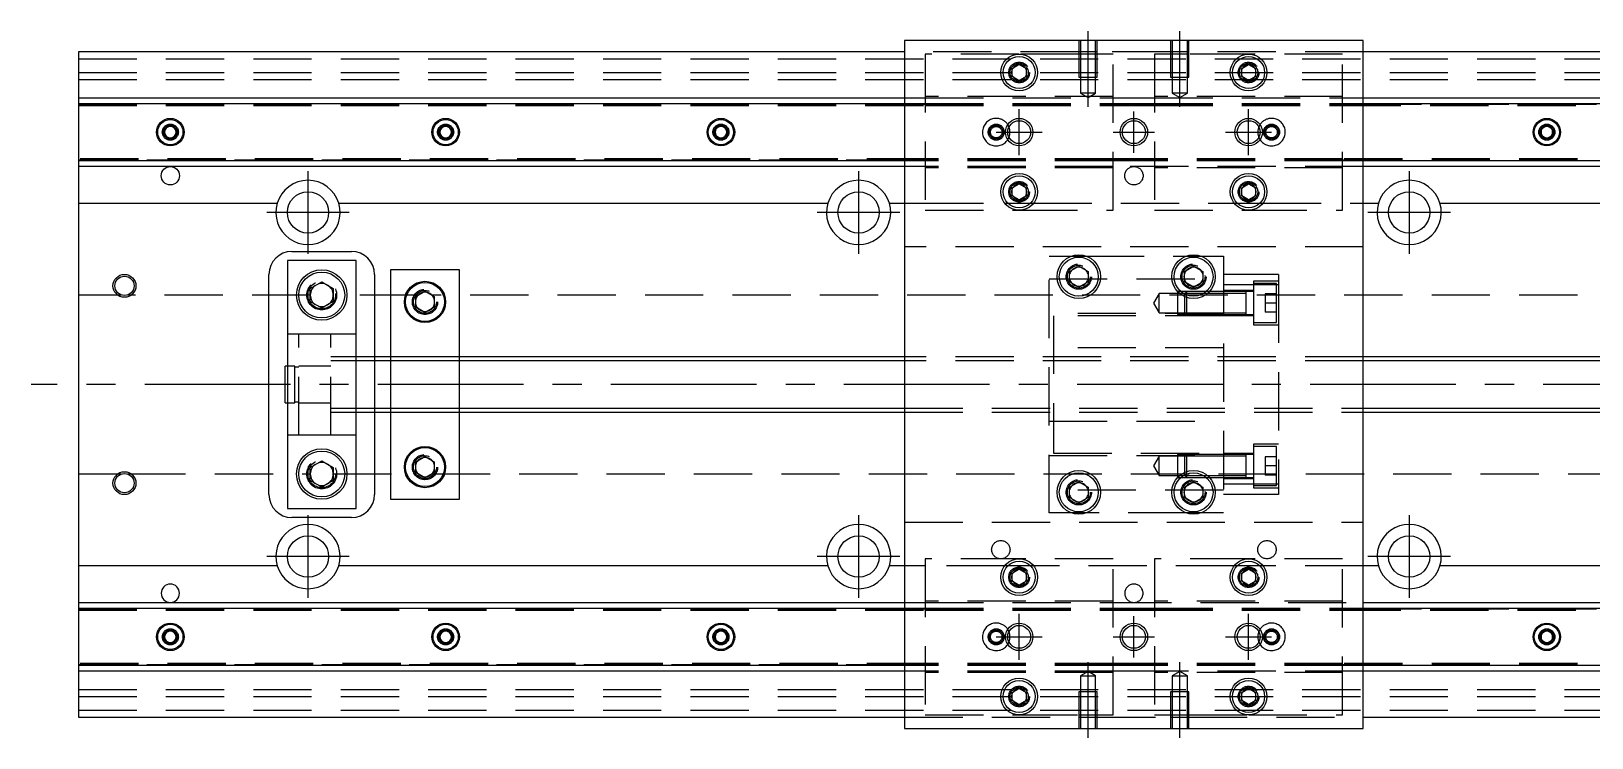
# Model space of a CAD drawing. Extents: x -10 to 669, y -284 to 77.
# Drawn here: x -10.3 to 329.8, y -77 to 77 of the extents above; entities that cross this region are included whole.
import ezdxf

# ---------------------------------------------------------------- set-up
doc = ezdxf.new("R2010")
doc.units = 0
doc.linetypes.add('CENTER', pattern=[50.8, 31.75, -6.35, 6.35, -6.35])
doc.linetypes.add('DASHED', pattern=[19.05, 12.7, -6.35])
doc.layers.get('0').update_dxf_attribs({"linetype": 'CONTINUOUS'})
doc.layers.add('CENTER', color=1, linetype='CENTER')

msp = doc.modelspace()

# ---------------------------------------------------------------- linework, layer by layer
at = {"color": 7, "linetype": 'CONTINUOUS'}
for p, q in [((280, 75), (180, 75)), ((180, 75), (180, -75)), ((280, -75), (280, 75)), ((180, 72.5), (0, 72.5)), ((0, 72.5), (0, 62.5)), ((460, 72.5), (280, 72.5)), ((203.5, 68.866026), (205, 69.73205)), ((203.5, 67.133974), (203.5, 68.866026)), ((205, 69.73205), (206.5, 68.866026)), ((206.5, 68.866026), (206.5, 67.133974)), ((253.5, 68.866026), (255, 69.73205)), ((253.5, 67.133974), (253.5, 68.866026)), ((255, 69.73205), (256.5, 68.866026)), ((256.5, 68.866026), (256.5, 67.133974)), ((205, 66.26795), (203.5, 67.133974)), ((206.5, 67.133974), (205, 66.26795)), ((255, 66.26795), (253.5, 67.133974)), ((256.5, 67.133974), (255, 66.26795)), ((0, 62.5), (180, 62.5)), ((0, 62.5), (0, 61.247728)), ((0, 61.247728), (180, 61.247728)), ((0, 61.247728), (0, 48.752272)), ((280, 62.5), (460, 62.5)), ((280, 61.247728), (460, 61.247728)), ((18.75, 55.721688), (20, 56.443376)), ((18.75, 54.278312), (18.75, 55.721688)), ((20, 56.443376), (21.25, 55.721688)), ((21.25, 55.721688), (21.25, 54.278312)), ((78.75, 55.721688), (80, 56.443376)), ((78.75, 54.278312), (78.75, 55.721688)), ((80, 56.443376), (81.25, 55.721688)), ((81.25, 55.721688), (81.25, 54.278312)), ((138.75, 55.721688), (140, 56.443376)), ((138.75, 54.278312), (138.75, 55.721688)), ((140, 56.443376), (141.25, 55.721688)), ((141.25, 55.721688), (141.25, 54.278312)), ((318.75, 55.721688), (320, 56.443376)), ((318.75, 54.278312), (318.75, 55.721688)), ((320, 56.443376), (321.25, 55.721688)), ((321.25, 55.721688), (321.25, 54.278312)), ((20, 53.556624), (18.75, 54.278312)), ((21.25, 54.278312), (20, 53.556624)), ((80, 53.556624), (78.75, 54.278312)), ((81.25, 54.278312), (80, 53.556624)), ((140, 53.556624), (138.75, 54.278312)), ((141.25, 54.278312), (140, 53.556624)), ((320, 53.556624), (318.75, 54.278312)), ((321.25, 54.278312), (320, 53.556624)), ((180, 48.752272), (0, 48.752272)), ((0, 48.752272), (0, 47.5)), ((460, 48.752272), (280, 48.752272)), ((180, 47.5), (0, 47.5)), ((0, 47.5), (0, 39.5)), ((460, 47.5), (280, 47.5)), ((203.5, 42.866026), (205, 43.73205)), ((203.5, 41.133974), (203.5, 42.866026)), ((205, 40.26795), (203.5, 41.133974)), ((205, 43.73205), (206.5, 42.866026)), ((206.5, 41.133974), (205, 40.26795)), ((206.5, 42.866026), (206.5, 41.133974)), ((253.5, 42.866026), (255, 43.73205)), ((253.5, 41.133974), (253.5, 42.866026)), ((255, 40.26795), (253.5, 41.133974)), ((255, 43.73205), (256.5, 42.866026)), ((256.5, 41.133974), (255, 40.26795)), ((256.5, 42.866026), (256.5, 41.133974)), ((0, 39.5), (43.291796, 39.5)), ((0, 39.5), (0, -39.5)), ((56.708204, 39.5), (163.291796, 39.5)), ((176.708204, 39.5), (180, 39.5)), ((280, 39.5), (283.291796, 39.5)), ((296.708204, 39.5), (403.291796, 39.5)), ((46.5, 29), (59.5, 29)), ((41.5, -24), (41.5, 24)), ((45.5, 27), (45.5, -27)), ((60.5, 27), (45.5, 27)), ((60.5, -27), (60.5, 27)), ((64.5, 24), (64.5, 6)), ((68, 25), (68, 6)), ((83, 25), (68, 25)), ((83, 6), (83, 25)), ((216, 24.6547), (218, 25.809402)), ((216, 22.3453), (216, 24.6547)), ((218, 25.809402), (220, 24.6547)), ((220, 24.6547), (220, 22.3453)), ((241, 24.6547), (243, 25.809402)), ((241, 22.3453), (241, 24.6547)), ((243, 25.809402), (245, 24.6547)), ((245, 24.6547), (245, 22.3453)), ((50.5, 20.943376), (53, 22.386752)), ((50.5, 18.056624), (50.5, 20.943376)), ((53, 22.386752), (55.5, 20.943376)), ((55.5, 20.943376), (55.5, 18.056624)), ((218, 21.190598), (216, 22.3453)), ((220, 22.3453), (218, 21.190598)), ((243, 21.190598), (241, 22.3453)), ((245, 22.3453), (243, 21.190598)), ((53, 16.613248), (50.5, 18.056624)), ((55.5, 18.056624), (53, 16.613248)), ((73.5, 19.1547), (75.5, 20.309402)), ((73.5, 16.8453), (73.5, 19.1547)), ((75.5, 20.309402), (77.5, 19.1547)), ((77.5, 19.1547), (77.5, 16.8453)), ((75.5, 15.690598), (73.5, 16.8453)), ((77.5, 16.8453), (75.5, 15.690598)), ((45, 0), (45, 4)), ((45.5, 4), (45, 4)), ((180, 6), (60.5, 6)), ((410, 6), (280, 6)), ((45, -4), (45, 0)), ((45, -4), (45.5, -4)), ((60.5, -6), (180, -6)), ((64.5, -6), (64.5, -24)), ((68, -6), (68, -25)), ((83, -25), (83, -6)), ((280, -6), (410, -6)), ((50.5, -18.056624), (53, -16.613248)), ((53, -16.613248), (55.5, -18.056624)), ((73.5, -16.8453), (75.5, -15.690598)), ((73.5, -19.1547), (73.5, -16.8453)), ((75.5, -15.690598), (77.5, -16.8453)), ((77.5, -16.8453), (77.5, -19.1547)), ((50.5, -20.943376), (50.5, -18.056624)), ((55.5, -18.056624), (55.5, -20.943376)), ((75.5, -20.309402), (73.5, -19.1547)), ((77.5, -19.1547), (75.5, -20.309402)), ((53, -22.386752), (50.5, -20.943376)), ((55.5, -20.943376), (53, -22.386752)), ((216, -22.3453), (218, -21.190598)), ((216, -24.6547), (216, -22.3453)), ((218, -21.190598), (220, -22.3453)), ((220, -22.3453), (220, -24.6547)), ((241, -22.3453), (243, -21.190598)), ((241, -24.6547), (241, -22.3453)), ((243, -21.190598), (245, -22.3453)), ((245, -22.3453), (245, -24.6547)), ((45.5, -27), (60.5, -27)), ((68, -25), (83, -25)), ((218, -25.809402), (216, -24.6547)), ((220, -24.6547), (218, -25.809402)), ((243, -25.809402), (241, -24.6547)), ((245, -24.6547), (243, -25.809402)), ((59.5, -29), (46.5, -29)), ((43.291796, -39.5), (0, -39.5)), ((0, -39.5), (0, -47.5)), ((163.291796, -39.5), (56.708204, -39.5)), ((180, -39.5), (176.708204, -39.5)), ((203.5, -41.133974), (205, -40.26795)), ((205, -40.26795), (206.5, -41.133974)), ((253.5, -41.133974), (255, -40.26795)), ((255, -40.26795), (256.5, -41.133974)), ((283.291796, -39.5), (280, -39.5)), ((403.291796, -39.5), (296.708204, -39.5)), ((203.5, -42.866026), (203.5, -41.133974)), ((205, -43.73205), (203.5, -42.866026)), ((206.5, -42.866026), (205, -43.73205)), ((206.5, -41.133974), (206.5, -42.866026)), ((253.5, -42.866026), (253.5, -41.133974)), ((255, -43.73205), (253.5, -42.866026)), ((256.5, -42.866026), (255, -43.73205)), ((256.5, -41.133974), (256.5, -42.866026)), ((0, -47.5), (180, -47.5)), ((0, -47.5), (0, -48.752272)), ((280, -47.5), (460, -47.5)), ((0, -48.752272), (180, -48.752272)), ((0, -48.752272), (0, -61.247728)), ((280, -48.752272), (460, -48.752272)), ((18.75, -54.278312), (20, -53.556624)), ((18.75, -55.721688), (18.75, -54.278312)), ((20, -53.556624), (21.25, -54.278312)), ((21.25, -54.278312), (21.25, -55.721688)), ((78.75, -54.278312), (80, -53.556624)), ((78.75, -55.721688), (78.75, -54.278312)), ((80, -53.556624), (81.25, -54.278312)), ((81.25, -54.278312), (81.25, -55.721688)), ((138.75, -54.278312), (140, -53.556624)), ((138.75, -55.721688), (138.75, -54.278312)), ((140, -53.556624), (141.25, -54.278312)), ((141.25, -54.278312), (141.25, -55.721688)), ((318.75, -54.278312), (320, -53.556624)), ((318.75, -55.721688), (318.75, -54.278312)), ((320, -53.556624), (321.25, -54.278312)), ((321.25, -54.278312), (321.25, -55.721688)), ((20, -56.443376), (18.75, -55.721688)), ((21.25, -55.721688), (20, -56.443376)), ((80, -56.443376), (78.75, -55.721688)), ((81.25, -55.721688), (80, -56.443376)), ((140, -56.443376), (138.75, -55.721688)), ((141.25, -55.721688), (140, -56.443376)), ((320, -56.443376), (318.75, -55.721688)), ((321.25, -55.721688), (320, -56.443376)), ((180, -61.247728), (0, -61.247728)), ((0, -61.247728), (0, -62.5)), ((180, -62.5), (0, -62.5)), ((0, -62.5), (0, -72.5)), ((460, -61.247728), (280, -61.247728)), ((460, -62.5), (280, -62.5)), ((203.5, -67.133974), (205, -66.26795)), ((203.5, -68.866026), (203.5, -67.133974)), ((205, -66.26795), (206.5, -67.133974)), ((206.5, -67.133974), (206.5, -68.866026)), ((253.5, -67.133974), (255, -66.26795)), ((253.5, -68.866026), (253.5, -67.133974)), ((255, -66.26795), (256.5, -67.133974)), ((256.5, -67.133974), (256.5, -68.866026)), ((205, -69.73205), (203.5, -68.866026)), ((206.5, -68.866026), (205, -69.73205)), ((255, -69.73205), (253.5, -68.866026)), ((256.5, -68.866026), (255, -69.73205)), ((0, -72.5), (180, -72.5)), ((280, -72.5), (460, -72.5)), ((180, -75), (280, -75))]:
    msp.add_line(p, q, dxfattribs=at)
at = {"color": 3, "linetype": 'DASHED'}
for p, q in [((218.000006, 75), (218.000006, 67)), ((218.35, 75), (218.35, 67)), ((221.65, 67), (221.65, 75)), ((221.999994, 67), (221.999994, 75)), ((238.000006, 75), (238.000006, 67)), ((238.35, 75), (238.35, 67)), ((241.65, 67), (241.65, 75)), ((241.999994, 67), (241.999994, 75)), ((218.000006, 72.5), (180, 72.5)), ((184.5, 72), (184.5, 38)), ((205, 72), (184.5, 72)), ((218.000006, 72), (205, 72)), ((221.999994, 72.5), (218.000006, 72.5)), ((221.999994, 72), (218.000006, 72)), ((238.000006, 72.5), (221.999994, 72.5)), ((225.5, 72), (221.999994, 72)), ((225.5, 38), (225.5, 72)), ((234.5, 72), (234.5, 38)), ((238.000006, 72), (234.5, 72)), ((241.999994, 72.5), (238.000006, 72.5)), ((241.999994, 72), (238.000006, 72)), ((280, 72.5), (241.999994, 72.5)), ((255, 72), (241.999994, 72)), ((275.5, 72), (255, 72)), ((275.5, 38), (275.5, 72)), ((0, 71), (460, 71)), ((206.973226, 68.326156), (207, 68)), ((256.973226, 68.326156), (257, 68)), ((0, 68), (460, 68)), ((0, 66.5), (460, 66.5)), ((218.000006, 67), (221.999994, 67)), ((218.35, 67), (218.35, 63.5)), ((221.65, 63.5), (221.65, 67)), ((238.000006, 67), (241.999994, 67)), ((238.35, 67), (238.35, 63.5)), ((241.65, 63.5), (241.65, 67)), ((180, 62.5), (184.5, 62.5)), ((180, 61.247728), (184.5, 61.247728)), ((225.5, 62.8), (184.5, 62.8)), ((184.5, 62.5), (225.5, 62.5)), ((184.5, 61.247728), (225.5, 61.247728)), ((221.65, 63.5), (218.35, 63.5)), ((218.35, 63.5), (220, 62.547372)), ((220, 62.547372), (221.65, 63.5)), ((225.5, 62.5), (234.5, 62.5)), ((225.5, 61.247728), (234.5, 61.247728)), ((275.5, 62.8), (234.5, 62.8)), ((234.5, 62.5), (280, 62.5)), ((234.5, 61.247728), (275.5, 61.247728)), ((241.65, 63.5), (238.35, 63.5)), ((238.35, 63.5), (240, 62.547372)), ((240, 62.547372), (241.65, 63.5)), ((275.5, 61.247728), (280, 61.247728)), ((0, 61.1147), (180, 61.1147)), ((0, 61.1), (184.5, 61.1)), ((0, 60.8), (184.5, 60.8)), ((180, 61.1147), (184.5, 61.1147)), ((184.5, 61.1147), (225.5, 61.1147)), ((184.5, 61.1), (225.5, 61.1)), ((184.5, 60.8), (225.5, 60.8)), ((225.5, 61.1147), (234.5, 61.1147)), ((225.5, 61.1), (234.5, 61.1)), ((225.5, 60.8), (234.5, 60.8)), ((234.5, 61.1147), (275.5, 61.1147)), ((234.5, 61.1), (275.5, 61.1)), ((234.5, 60.8), (275.5, 60.8)), ((275.5, 61.1147), (280, 61.1147)), ((275.5, 61.1), (460, 61.1)), ((275.5, 60.8), (460, 60.8)), ((280, 61.1147), (460, 61.1147)), ((21.477374, 55.25955), (21.5, 55)), ((81.477374, 55.25955), (81.5, 55)), ((141.477374, 55.25955), (141.5, 55)), ((318.5, 55), (318.52041, 55.24661)), ((184.5, 49.2), (0, 49.2)), ((184.5, 48.9), (0, 48.9)), ((180, 48.8853), (0, 48.8853)), ((184.5, 48.8853), (180, 48.8853)), ((184.5, 48.752272), (180, 48.752272)), ((225.5, 49.2), (184.5, 49.2)), ((225.5, 48.9), (184.5, 48.9)), ((225.5, 48.8853), (184.5, 48.8853)), ((225.5, 48.752272), (184.5, 48.752272)), ((234.5, 49.2), (225.5, 49.2)), ((234.5, 48.9), (225.5, 48.9)), ((234.5, 48.8853), (225.5, 48.8853)), ((234.5, 48.752272), (225.5, 48.752272)), ((275.5, 49.2), (234.5, 49.2)), ((275.5, 48.9), (234.5, 48.9)), ((275.5, 48.8853), (234.5, 48.8853)), ((275.5, 48.752272), (234.5, 48.752272)), ((460, 49.2), (275.5, 49.2)), ((460, 48.9), (275.5, 48.9)), ((280, 48.8853), (275.5, 48.8853)), ((280, 48.752272), (275.5, 48.752272)), ((460, 48.8853), (280, 48.8853)), ((184.5, 47.5), (180, 47.5)), ((225.5, 47.5), (184.5, 47.5)), ((225.5, 47.2), (184.5, 47.2)), ((280, 47.5), (225.5, 47.5)), ((275.5, 47.2), (234.5, 47.2)), ((206.973226, 42.326156), (207, 42)), ((256.973226, 42.326156), (257, 42)), ((180, 39.5), (184.5, 39.5)), ((184.5, 39.5), (201.877502, 39.5)), ((184.5, 38), (205, 38)), ((201.877502, 39.5), (202.55051, 39.5)), ((202.55051, 39.5), (207.44949, 39.5)), ((205, 38), (225.5, 38)), ((207.44949, 39.5), (208.122498, 39.5)), ((208.122498, 39.5), (251.877502, 39.5)), ((234.5, 38), (255, 38)), ((251.877502, 39.5), (252.55051, 39.5)), ((252.55051, 39.5), (257.44949, 39.5)), ((255, 38), (275.5, 38)), ((257.44949, 39.5), (258.122498, 39.5)), ((258.122498, 39.5), (280, 39.5)), ((280, 30), (180, 30)), ((211.5, 28), (216.47931, 28)), ((211.5, -28), (211.5, 28)), ((216.47931, 28), (219.52069, 28)), ((219.52069, 28), (241.47931, 28)), ((241.47931, 28), (244.52069, 28)), ((244.52069, 28), (249.5, 28)), ((249.5, 28), (249.5, -28)), ((261.5, 24), (249.5, 24)), ((261.5, 24), (261.5, 21.748564)), ((211.5, 23), (249.5, 23)), ((215.5, 23.5), (215.518502, 23.803588)), ((245.483582, 23.786038), (245.5, 23.5)), ((261.5, 21.748564), (249.5, 21.748564)), ((256.1, 20.50352), (249.5, 20.50352)), ((256.1, 22.50352), (256.1, 13.00352)), ((261.5, 22.50352), (256.1, 22.50352)), ((261.1, 22.00352), (256.1, 22.00352)), ((261.1, 13.50352), (261.1, 22.00352)), ((261.5, 21.748564), (261.5, -21.748564)), ((9.359688, 19.5), (0, 19.5)), ((50.5, 19.5), (10.640312, 19.5)), ((74.030306, 19.5), (55.5, 19.5)), ((55.977798, 19.864306), (56, 19.5)), ((73, 18), (73.012884, 18.253488)), ((460, 19.5), (76.969694, 19.5)), ((235.5, 19.85352), (234.287564, 17.75352)), ((234.287564, 17.75352), (235.5, 15.65352)), ((235.5, 15.65352), (235.5, 19.85352)), ((239.5, 19.85352), (235.5, 19.85352)), ((239.5, 20.253516), (239.5, 15.253526)), ((239.532604, 20.253516), (239.5, 20.253516)), ((241.1, 19.85352), (239.5, 19.85352)), ((240.25722, 20.253516), (239.532604, 20.253516)), ((241.499994, 20.253516), (240.25722, 20.253516)), ((241.5, 20.25352), (241.1, 19.85352)), ((241.1, 19.698356), (241.1, 19.85352)), ((245.183046, 19.85352), (241.1, 19.85352)), ((241.1, 19.146554), (241.1, 19.698356)), ((241.1, 15.65352), (241.1, 19.146554)), ((245.74278, 20.253516), (241.499994, 20.253516)), ((241.5, 20.25352), (241.5, 19.523506)), ((245.742786, 20.25352), (241.5, 20.25352)), ((241.5, 19.523506), (241.5, 18.99306)), ((241.5, 18.99306), (241.5, 15.25352)), ((246.04396, 19.85352), (245.183046, 19.85352)), ((246.467396, 20.253516), (245.74278, 20.253516)), ((246.467402, 20.25352), (245.742786, 20.25352)), ((249.5, 19.85352), (246.04396, 19.85352)), ((249.5, 20.253516), (246.467396, 20.253516)), ((249.5, 20.25352), (246.467402, 20.25352)), ((254.5, 20.25352), (249.5, 20.25352)), ((254.5, 19.85352), (249.5, 19.85352)), ((254.5, 20.25352), (254.495, 20.25352)), ((254.5, 15.253516), (254.5, 20.253526)), ((254.5, 15.253516), (254.5, 20.253526)), ((254.5, 19.85352), (254.5, 20.253526)), ((254.5, 19.996122), (254.5, 20.25352)), ((256.1, 20.25352), (254.5, 20.25352)), ((254.505, 20.25352), (254.5, 20.25352)), ((254.5, 15.51097), (254.5, 19.996122)), ((254.5, 15.65352), (254.5, 19.85352)), ((258.6, 19.75352), (258.6, 17.75352)), ((261.1, 19.75352), (258.6, 19.75352)), ((258.6, 17.75352), (258.6, 15.75352)), ((261.1, 17.75352), (258.6, 17.75352)), ((249.5, 15.5), (211.5, 15.5)), ((212.5, 15), (212.5, -15)), ((249.5, 15), (212.5, 15)), ((235.5, 15.65352), (239.5, 15.65352)), ((239.5, 15.65352), (241.1, 15.65352)), ((239.5, 15.253526), (241.499994, 15.253526)), ((241.1, 15.65352), (249.5, 15.65352)), ((241.1, 15.65352), (241.5, 15.25352)), ((241.499994, 15.253526), (249.5, 15.253526)), ((241.5, 15.25352), (249.5, 15.25352)), ((249.5, 15.65352), (254.5, 15.65352)), ((249.5, 15.25352), (254.5, 15.25352)), ((249.5, 15.00352), (256.1, 15.00352)), ((254.495, 15.25352), (254.5, 15.25352)), ((254.5, 15.253516), (254.5, 15.65352)), ((254.5, 15.25352), (254.5, 15.51097)), ((254.5, 15.25352), (256.1, 15.25352)), ((254.5, 15.25352), (254.505, 15.25352)), ((261.1, 15.75352), (258.6, 15.75352)), ((48, 11), (45.5, 11)), ((48, -11), (48, 11)), ((55, 11), (48, 11)), ((55, -11), (55, 11)), ((60.5, 11), (55, 11)), ((256.1, 13.50352), (261.1, 13.50352)), ((256.1, 13.00352), (261.5, 13.00352)), ((249.5, 8), (211.5, 8)), ((47.1, 4), (45.5, 4)), ((47.1, 0), (47.1, 4)), ((48, 3.8), (47.1, 3.8)), ((55, 4), (48, 4)), ((60.5, 6), (55, 6)), ((60.5, 5.125), (55, 5.125)), ((64.5, 6), (64.5, 5.125)), ((64.5, 5.125), (64.5, -5.125)), ((68, 6), (68, 5.125)), ((68, 5.125), (68, -5.125)), ((83, 5.125), (83, 6)), ((83, -5.125), (83, 5.125)), ((280, 6), (180, 6)), ((280, 5.125), (180, 5.125)), ((47.1, -4), (47.1, 0)), ((45.5, -4), (47.1, -4)), ((47.1, -3.8), (48, -3.8)), ((48, -4), (55, -4)), ((55, -5.125), (60.5, -5.125)), ((55, -6), (60.5, -6)), ((64.5, -5.125), (64.5, -6)), ((68, -5.125), (68, -6)), ((83, -6), (83, -5.125)), ((180, -5.125), (280, -5.125)), ((180, -6), (280, -6)), ((211.5, -8), (249.5, -8)), ((45.5, -11), (48, -11)), ((48, -11), (55, -11)), ((55, -11), (60.5, -11)), ((256.1, -13.00352), (256.1, -22.50352)), ((261.5, -13.00352), (256.1, -13.00352)), ((261.1, -13.50352), (256.1, -13.50352)), ((261.1, -22.00352), (261.1, -13.50352)), ((211.5, -15.5), (249.5, -15.5)), ((212.5, -15), (249.5, -15)), ((235.5, -15.65352), (234.287564, -17.75352)), ((235.5, -19.85352), (235.5, -15.65352)), ((239.5, -15.65352), (235.5, -15.65352)), ((241.5, -15.253524), (239.5, -15.253526)), ((239.5, -15.253526), (239.5, -20.253516)), ((241.1, -15.65352), (239.5, -15.65352)), ((241.5, -15.25352), (241.1, -15.65352)), ((241.1, -19.146554), (241.1, -15.65352)), ((249.5, -15.65352), (241.1, -15.65352)), ((241.5, -15.25352), (241.5, -18.99306)), ((249.5, -15.25352), (241.5, -15.25352)), ((249.5, -15.253526), (241.5, -15.253524)), ((256.1, -15.00352), (249.5, -15.00352)), ((254.5, -15.25352), (249.5, -15.25352)), ((254.5, -15.65352), (249.5, -15.65352)), ((254.5, -15.25352), (254.495, -15.25352)), ((254.5, -20.253526), (254.5, -15.253516)), ((254.5, -15.51092), (254.5, -15.25352)), ((254.505, -15.25352), (254.5, -15.25352)), ((256.1, -15.25352), (254.5, -15.25352)), ((254.5, -19.996072), (254.5, -15.51092)), ((258.6, -15.75352), (258.6, -17.75352)), ((261.1, -15.75352), (258.6, -15.75352)), ((0, -19.5), (9.359688, -19.5)), ((10.640312, -19.5), (50.5, -19.5)), ((50, -19.5), (50.020026, -19.153944)), ((55.5, -19.5), (74.030306, -19.5)), ((73, -18), (73.012884, -17.746512)), ((76.969694, -19.5), (460, -19.5)), ((234.287564, -17.75352), (235.5, -19.85352)), ((235.5, -19.85352), (239.5, -19.85352)), ((239.5, -19.85352), (241.1, -19.85352)), ((239.5, -20.253516), (239.532604, -20.253516)), ((239.532604, -20.253516), (240.25722, -20.253516)), ((240.25722, -20.253516), (241.5, -20.253518)), ((241.1, -19.698356), (241.1, -19.146554)), ((241.1, -19.85352), (241.1, -19.698356)), ((241.1, -19.85352), (245.183046, -19.85352)), ((241.1, -19.85352), (241.5, -20.25352)), ((241.5, -18.99306), (241.5, -19.523506)), ((241.5, -19.523506), (241.5, -20.25352)), ((241.5, -20.253518), (245.74278, -20.253516)), ((241.5, -20.25352), (245.742786, -20.25352)), ((245.183046, -19.85352), (246.04396, -19.85352)), ((245.74278, -20.253516), (246.467396, -20.253516)), ((245.742786, -20.25352), (246.467402, -20.25352)), ((246.04396, -19.85352), (249.5, -19.85352)), ((246.467396, -20.253516), (249.5, -20.253516)), ((246.467402, -20.25352), (249.5, -20.25352)), ((249.5, -19.85352), (254.5, -19.85352)), ((249.5, -20.25352), (254.5, -20.25352)), ((254.495, -20.25352), (254.5, -20.25352)), ((254.5, -20.25352), (254.5, -19.996072)), ((254.5, -20.25352), (254.505, -20.25352)), ((254.5, -20.25352), (256.1, -20.25352)), ((261.1, -17.75352), (258.6, -17.75352)), ((258.6, -17.75352), (258.6, -19.75352)), ((261.1, -19.75352), (258.6, -19.75352)), ((249.5, -23), (211.5, -23)), ((215.5, -23.5), (215.518502, -23.196412)), ((245.483582, -23.213962), (245.5, -23.5)), ((249.5, -20.50352), (256.1, -20.50352)), ((261.5, -21.748564), (249.5, -21.748564)), ((256.1, -22.00352), (261.1, -22.00352)), ((256.1, -22.50352), (261.5, -22.50352)), ((261.5, -21.748564), (261.5, -24)), ((261.5, -24), (249.5, -24)), ((180, -30), (280, -30)), ((216.47931, -28), (211.5, -28)), ((219.52069, -28), (216.47931, -28)), ((241.47931, -28), (219.52069, -28)), ((244.52069, -28), (241.47931, -28)), ((249.5, -28), (244.52069, -28)), ((184.5, -39.5), (180, -39.5)), ((205, -38), (184.5, -38)), ((184.5, -38), (184.5, -72)), ((201.877502, -39.5), (184.5, -39.5)), ((202.55051, -39.5), (201.877502, -39.5)), ((207.44949, -39.5), (202.55051, -39.5)), ((225.5, -38), (205, -38)), ((208.122498, -39.5), (207.44949, -39.5)), ((251.877502, -39.5), (208.122498, -39.5)), ((225.5, -72), (225.5, -38)), ((255, -38), (234.5, -38)), ((234.5, -38), (234.5, -72)), ((252.55051, -39.5), (251.877502, -39.5)), ((257.44949, -39.5), (252.55051, -39.5)), ((275.5, -38), (255, -38)), ((258.122498, -39.5), (257.44949, -39.5)), ((280, -39.5), (258.122498, -39.5)), ((275.5, -72), (275.5, -38)), ((206.973226, -41.673844), (207, -42)), ((253, -42), (253.030168, -41.653934)), ((180, -47.5), (184.5, -47.5)), ((225.5, -47.2), (184.5, -47.2)), ((184.5, -47.5), (225.5, -47.5)), ((225.5, -47.5), (280, -47.5)), ((275.5, -47.2), (234.5, -47.2)), ((0, -48.8853), (180, -48.8853)), ((0, -48.9), (184.5, -48.9)), ((0, -49.2), (184.5, -49.2)), ((180, -48.752272), (184.5, -48.752272)), ((180, -48.8853), (184.5, -48.8853)), ((184.5, -48.752272), (225.5, -48.752272)), ((184.5, -48.8853), (225.5, -48.8853)), ((184.5, -48.9), (225.5, -48.9)), ((184.5, -49.2), (225.5, -49.2)), ((225.5, -48.752272), (234.5, -48.752272)), ((225.5, -48.8853), (234.5, -48.8853)), ((225.5, -48.9), (234.5, -48.9)), ((225.5, -49.2), (234.5, -49.2)), ((234.5, -48.752272), (275.5, -48.752272)), ((234.5, -48.8853), (275.5, -48.8853)), ((234.5, -48.9), (275.5, -48.9)), ((234.5, -49.2), (275.5, -49.2)), ((275.5, -48.752272), (280, -48.752272)), ((275.5, -48.8853), (280, -48.8853)), ((275.5, -48.9), (460, -48.9)), ((275.5, -49.2), (460, -49.2)), ((280, -48.8853), (460, -48.8853)), ((18.5, -55), (18.52041, -54.75339)), ((81.477374, -54.74045), (81.5, -55)), ((138.5, -55), (138.52041, -54.75339)), ((321.477374, -54.74045), (321.5, -55)), ((184.5, -60.8), (0, -60.8)), ((184.5, -61.1), (0, -61.1)), ((180, -61.1147), (0, -61.1147)), ((184.5, -61.1147), (180, -61.1147)), ((225.5, -60.8), (184.5, -60.8)), ((225.5, -61.1), (184.5, -61.1)), ((225.5, -61.1147), (184.5, -61.1147)), ((234.5, -60.8), (225.5, -60.8)), ((234.5, -61.1), (225.5, -61.1)), ((234.5, -61.1147), (225.5, -61.1147)), ((275.5, -60.8), (234.5, -60.8)), ((275.5, -61.1), (234.5, -61.1)), ((275.5, -61.1147), (234.5, -61.1147)), ((460, -60.8), (275.5, -60.8)), ((460, -61.1), (275.5, -61.1)), ((280, -61.1147), (275.5, -61.1147)), ((460, -61.1147), (280, -61.1147)), ((184.5, -61.247728), (180, -61.247728)), ((184.5, -62.5), (180, -62.5)), ((225.5, -61.247728), (184.5, -61.247728)), ((225.5, -62.5), (184.5, -62.5)), ((225.5, -62.8), (184.5, -62.8)), ((220, -62.547372), (218.35, -63.5)), ((218.35, -63.5), (220, -63.5)), ((218.35, -63.5), (218.35, -67)), ((221.65, -63.5), (220, -62.547372)), ((220, -63.5), (221.65, -63.5)), ((221.65, -67), (221.65, -63.5)), ((234.5, -61.247728), (225.5, -61.247728)), ((234.5, -62.5), (225.5, -62.5)), ((275.5, -61.247728), (234.5, -61.247728)), ((280, -62.5), (234.5, -62.5)), ((275.5, -62.8), (234.5, -62.8)), ((240, -62.547372), (238.35, -63.5)), ((238.35, -63.5), (240, -63.5)), ((238.35, -63.5), (238.35, -67)), ((241.65, -63.5), (240, -62.547372)), ((240, -63.5), (241.65, -63.5)), ((241.65, -67), (241.65, -63.5)), ((280, -61.247728), (275.5, -61.247728)), ((0, -66.5), (460, -66.5)), ((0, -68), (460, -68)), ((203, -68), (203.023172, -67.69644)), ((221.999994, -67), (218.000006, -67)), ((218.000006, -67), (218.000006, -75)), ((218.35, -67), (218.35, -75)), ((221.65, -75), (221.65, -67)), ((221.999994, -75), (221.999994, -67)), ((241.999994, -67), (238.000006, -67)), ((238.000006, -67), (238.000006, -75)), ((238.35, -67), (238.35, -75)), ((241.65, -75), (241.65, -67)), ((241.999994, -75), (241.999994, -67)), ((253, -68), (253.023172, -67.69644)), ((0, -71), (460, -71)), ((180, -72.5), (218.000006, -72.5)), ((184.5, -72), (205, -72)), ((205, -72), (218.000006, -72)), ((218.000006, -72), (221.999994, -72)), ((218.000006, -72.5), (221.999994, -72.5)), ((221.999994, -72), (225.5, -72)), ((221.999994, -72.5), (238.000006, -72.5)), ((234.5, -72), (238.000006, -72)), ((238.000006, -72), (241.999994, -72)), ((238.000006, -72.5), (241.999994, -72.5)), ((241.999994, -72), (255, -72)), ((241.999994, -72.5), (280, -72.5)), ((255, -72), (275.5, -72))]:
    msp.add_line(p, q, dxfattribs=at)
at = {"color": 3, "linetype": 'CONTINUOUS'}
for p, q in [((180, 5.125), (60.5, 5.125)), ((410, 5.125), (280, 5.125)), ((60.5, -5.125), (180, -5.125)), ((280, -5.125), (410, -5.125))]:
    msp.add_line(p, q, dxfattribs=at)
at = {"color": 7, "linetype": 'CONTINUOUS'}
for centre, radius in [((205, 68), 4), ((205, 68), 3.5), ((255, 68), 4), ((255, 68), 3.5), ((20, 55), 3), ((80, 55), 3), ((140, 55), 3), ((230, 55), 3), ((320, 55), 3), ((20, 55), 2.75), ((80, 55), 2.75), ((140, 55), 2.75), ((205, 55), 2.5), ((230, 55), 2.5), ((255, 55), 2.5), ((320, 55), 2.75), ((20, 45.5), 2), ((205, 42), 4), ((205, 42), 3.5), ((255, 42), 4), ((255, 42), 3.5), ((50, 37.5), 4.5), ((170, 37.5), 4.5), ((290, 37.5), 4.5), ((218, 23.5), 4.75), ((218, 23.5), 4.25), ((243, 23.5), 4.75), ((243, 23.5), 4.25), ((53, 19.5), 5.5), ((53, 19.5), 5), ((10, 21.5), 2.1), ((75.5, 18), 4.5), ((75.5, 18), 4.25), ((75.5, -18), 4.5), ((53, -19.5), 5.5), ((53, -19.5), 5), ((75.5, -18), 4.25), ((10, -21.5), 2.1), ((218, -23.5), 4.75), ((218, -23.5), 4.25), ((243, -23.5), 4.75), ((243, -23.5), 4.25), ((50, -37.5), 4.5), ((170, -37.5), 4.5), ((290, -37.5), 4.5), ((205, -42), 4), ((205, -42), 3.5), ((255, -42), 4), ((255, -42), 3.5), ((20, -55), 3), ((20, -55), 2.75), ((80, -55), 3), ((80, -55), 2.75), ((140, -55), 3), ((140, -55), 2.75), ((205, -55), 2.5), ((230, -55), 3), ((230, -55), 2.5), ((255, -55), 2.5), ((320, -55), 3), ((320, -55), 2.75), ((205, -68), 4), ((205, -68), 3.5), ((255, -68), 4), ((255, -68), 3.5)]:
    msp.add_circle(centre, radius, dxfattribs=at)
at = {"color": 3, "linetype": 'DASHED'}
for centre, radius in [((205, 68), 2.25), ((205, 68), 2), ((255, 68), 2.25), ((255, 68), 2), ((20, 55), 1.75), ((20, 55), 1.5), ((80, 55), 1.75), ((80, 55), 1.5), ((140, 55), 1.75), ((140, 55), 1.5), ((200, 55), 1.75), ((200, 55), 1.5), ((200, 55), 1.25), ((260, 55), 1.75), ((260, 55), 1.5), ((260, 55), 1.25), ((320, 55), 1.75), ((320, 55), 1.5), ((205, 42), 2.25), ((230, 45.5), 2), ((255, 42), 2.25), ((205, 42), 2), ((255, 42), 2), ((218, 23.5), 2.75), ((218, 23.5), 2.5), ((243, 23.5), 2.75), ((243, 23.5), 2.5), ((53, 19.5), 3.25), ((53, 19.5), 3), ((75.5, 18), 2.75), ((75.5, 18), 2.5), ((53, -19.5), 3.25), ((53, -19.5), 3), ((75.5, -18), 2.75), ((75.5, -18), 2.5), ((218, -23.5), 2.75), ((218, -23.5), 2.5), ((243, -23.5), 2.75), ((243, -23.5), 2.5), ((201, -36), 2), ((259, -36), 2), ((205, -42), 2.25), ((205, -42), 2), ((255, -42), 2.25), ((255, -42), 2), ((20, -55), 1.75), ((20, -55), 1.5), ((80, -55), 1.75), ((80, -55), 1.5), ((140, -55), 1.75), ((140, -55), 1.5), ((200, -55), 1.75), ((200, -55), 1.5), ((200, -55), 1.25), ((260, -55), 1.75), ((260, -55), 1.5), ((260, -55), 1.25), ((320, -55), 1.75), ((320, -55), 1.5), ((205, -68), 2.25), ((205, -68), 2), ((255, -68), 2.25), ((255, -68), 2)]:
    msp.add_circle(centre, radius, dxfattribs=at)
at = {"color": 3, "linetype": 'CONTINUOUS'}
for centre, radius in [((205, 55), 3), ((255, 55), 3), ((10, 21.5), 2.5), ((10, -21.5), 2.5), ((205, -55), 3), ((255, -55), 3)]:
    msp.add_circle(centre, radius, dxfattribs=at)
at = {"color": 7, "linetype": 'CONTINUOUS'}
for centre, radius, start, end in [((205, 68), 1.65, 155.380023, 180), ((205, 68), 1.65, 144.619977, 155.380023), ((205, 68), 1.65, 95.380023, 144.619977), ((205, 68), 1.65, 84.619977, 95.380023), ((205, 68), 1.65, 35.380023, 84.619977), ((205, 68), 1.65, 24.619977, 35.380023), ((205, 68), 1.65, 335.380023, 24.619977), ((255, 68), 1.65, 155.380023, 180), ((255, 68), 1.65, 144.619977, 155.380023), ((255, 68), 1.65, 95.380023, 144.619977), ((255, 68), 1.65, 84.619977, 95.380023), ((255, 68), 1.65, 35.380023, 84.619977), ((255, 68), 1.65, 24.619977, 35.380023), ((255, 68), 1.65, 335.380023, 24.619977), ((205, 68), 1.65, 180, 204.619977), ((205, 68), 1.65, 204.619977, 215.380023), ((205, 68), 1.65, 215.380023, 264.619977), ((205, 68), 1.65, 264.619977, 275.380023), ((205, 68), 1.65, 275.380023, 324.619977), ((205, 68), 1.65, 324.619977, 335.380023), ((255, 68), 1.65, 180, 204.619977), ((255, 68), 1.65, 204.619977, 215.380023), ((255, 68), 1.65, 215.380023, 264.619977), ((255, 68), 1.65, 264.619977, 275.380023), ((255, 68), 1.65, 275.380023, 324.619977), ((255, 68), 1.65, 324.619977, 335.380023), ((20, 55), 1.25, 120, 180), ((20, 55), 1.25, 180, 240), ((20, 55), 1.25, 60, 120), ((20, 55), 1.25, 0, 60), ((20, 55), 1.25, 300, 0), ((80, 55), 1.25, 120, 180), ((80, 55), 1.25, 180, 240), ((80, 55), 1.25, 60, 120), ((80, 55), 1.25, 0, 60), ((80, 55), 1.25, 300, 0), ((140, 55), 1.25, 120, 180), ((140, 55), 1.25, 180, 240), ((140, 55), 1.25, 60, 120), ((140, 55), 1.25, 0, 60), ((140, 55), 1.25, 300, 0), ((320, 55), 1.25, 120, 180), ((320, 55), 1.25, 180, 240), ((320, 55), 1.25, 60, 120), ((320, 55), 1.25, 0, 60), ((320, 55), 1.25, 300, 0), ((20, 55), 1.25, 240, 300), ((80, 55), 1.25, 240, 300), ((140, 55), 1.25, 240, 300), ((320, 55), 1.25, 240, 300), ((50, 37.5), 7, 16.60155, 163.39845), ((170, 37.5), 7, 16.60155, 163.39845), ((290, 37.5), 7, 16.60155, 163.39845), ((205, 42), 1.65, 155.380023, 180), ((205, 42), 1.65, 180, 204.619977), ((205, 42), 1.65, 144.619977, 155.380023), ((205, 42), 1.65, 204.619977, 215.380023), ((205, 42), 1.65, 95.380023, 144.619977), ((205, 42), 1.65, 215.380023, 264.619977), ((205, 42), 1.65, 84.619977, 95.380023), ((205, 42), 1.65, 35.380023, 84.619977), ((205, 42), 1.65, 275.380023, 324.619977), ((205, 42), 1.65, 24.619977, 35.380023), ((205, 42), 1.65, 324.619977, 335.380023), ((205, 42), 1.65, 335.380023, 24.619977), ((255, 42), 1.65, 155.380023, 180), ((255, 42), 1.65, 180, 204.619977), ((255, 42), 1.65, 144.619977, 155.380023), ((255, 42), 1.65, 204.619977, 215.380023), ((255, 42), 1.65, 95.380023, 144.619977), ((255, 42), 1.65, 215.380023, 264.619977), ((255, 42), 1.65, 84.619977, 95.380023), ((255, 42), 1.65, 35.380023, 84.619977), ((255, 42), 1.65, 275.380023, 324.619977), ((255, 42), 1.65, 24.619977, 35.380023), ((255, 42), 1.65, 324.619977, 335.380023), ((255, 42), 1.65, 335.380023, 24.619977), ((50, 37.5), 7, 163.39845, 16.60155), ((170, 37.5), 7, 163.39845, 16.60155), ((205, 42), 1.65, 264.619977, 275.380023), ((255, 42), 1.65, 264.619977, 275.380023), ((290, 37.5), 7, 163.39845, 16.60155), ((46.5, 24), 5, 90, 180), ((59.5, 24), 5, 0, 90), ((218, 23.5), 2.1, 162.24721, 180), ((218, 23.5), 2.1, 137.75279, 162.24721), ((218, 23.5), 2.1, 102.24721, 137.75279), ((218, 23.5), 2.1, 77.75279, 102.24721), ((218, 23.5), 2.1, 42.24721, 77.75279), ((218, 23.5), 2.1, 17.75279, 42.24721), ((218, 23.5), 2.1, 342.24721, 17.75279), ((243, 23.5), 2.1, 162.24721, 180), ((243, 23.5), 2.1, 137.75279, 162.24721), ((243, 23.5), 2.1, 102.24721, 137.75279), ((243, 23.5), 2.1, 77.75279, 102.24721), ((243, 23.5), 2.1, 42.24721, 77.75279), ((243, 23.5), 2.1, 17.75279, 42.24721), ((243, 23.5), 2.1, 342.24721, 17.75279), ((53, 19.5), 2.5, 120, 180), ((53, 19.5), 2.5, 60, 120), ((53, 19.5), 2.5, 0, 60), ((218, 23.5), 2.1, 180, 197.75279), ((218, 23.5), 2.1, 197.75279, 222.24721), ((218, 23.5), 2.1, 222.24721, 257.75279), ((218, 23.5), 2.1, 257.75279, 282.24721), ((218, 23.5), 2.1, 282.24721, 317.75279), ((218, 23.5), 2.1, 317.75279, 342.24721), ((243, 23.5), 2.1, 180, 197.75279), ((243, 23.5), 2.1, 197.75279, 222.24721), ((243, 23.5), 2.1, 222.24721, 257.75279), ((243, 23.5), 2.1, 257.75279, 282.24721), ((243, 23.5), 2.1, 282.24721, 317.75279), ((243, 23.5), 2.1, 317.75279, 342.24721), ((53, 19.5), 2.5, 180, 240), ((53, 19.5), 2.5, 240, 300), ((53, 19.5), 2.5, 300, 0), ((75.5, 18), 2.1, 162.24721, 180), ((75.5, 18), 2.1, 180, 197.75279), ((75.5, 18), 2.1, 137.75279, 162.24721), ((75.5, 18), 2.1, 197.75279, 222.24721), ((75.5, 18), 2.1, 102.24721, 137.75279), ((75.5, 18), 2.1, 77.75279, 102.24721), ((75.5, 18), 2.1, 42.24721, 77.75279), ((75.5, 18), 2.1, 17.75279, 42.24721), ((75.5, 18), 2.1, 317.75279, 342.24721), ((75.5, 18), 2.1, 342.24721, 17.75279), ((75.5, 18), 2.1, 222.24721, 257.75279), ((75.5, 18), 2.1, 257.75279, 282.24721), ((75.5, 18), 2.1, 282.24721, 317.75279), ((53, -19.5), 2.5, 60, 120), ((75.5, -18), 2.1, 137.75279, 162.24721), ((75.5, -18), 2.1, 102.24721, 137.75279), ((75.5, -18), 2.1, 77.75279, 102.24721), ((75.5, -18), 2.1, 42.24721, 77.75279), ((75.5, -18), 2.1, 17.75279, 42.24721), ((53, -19.5), 2.5, 120, 180), ((53, -19.5), 2.5, 180, 240), ((53, -19.5), 2.5, 0, 60), ((53, -19.5), 2.5, 300, 0), ((75.5, -18), 2.1, 162.24721, 180), ((75.5, -18), 2.1, 180, 197.75279), ((75.5, -18), 2.1, 197.75279, 222.24721), ((75.5, -18), 2.1, 222.24721, 257.75279), ((75.5, -18), 2.1, 257.75279, 282.24721), ((75.5, -18), 2.1, 282.24721, 317.75279), ((75.5, -18), 2.1, 317.75279, 342.24721), ((75.5, -18), 2.1, 342.24721, 17.75279), ((53, -19.5), 2.5, 240, 300), ((218, -23.5), 2.1, 162.24721, 180), ((218, -23.5), 2.1, 180, 197.75279), ((218, -23.5), 2.1, 137.75279, 162.24721), ((218, -23.5), 2.1, 102.24721, 137.75279), ((218, -23.5), 2.1, 77.75279, 102.24721), ((218, -23.5), 2.1, 42.24721, 77.75279), ((218, -23.5), 2.1, 17.75279, 42.24721), ((218, -23.5), 2.1, 342.24721, 17.75279), ((243, -23.5), 2.1, 162.24721, 180), ((243, -23.5), 2.1, 180, 197.75279), ((243, -23.5), 2.1, 137.75279, 162.24721), ((243, -23.5), 2.1, 102.24721, 137.75279), ((243, -23.5), 2.1, 77.75279, 102.24721), ((243, -23.5), 2.1, 42.24721, 77.75279), ((243, -23.5), 2.1, 17.75279, 42.24721), ((243, -23.5), 2.1, 342.24721, 17.75279), ((46.5, -24), 5, 180, 270), ((59.5, -24), 5, 270, 0), ((218, -23.5), 2.1, 197.75279, 222.24721), ((218, -23.5), 2.1, 222.24721, 257.75279), ((218, -23.5), 2.1, 257.75279, 282.24721), ((218, -23.5), 2.1, 282.24721, 317.75279), ((218, -23.5), 2.1, 317.75279, 342.24721), ((243, -23.5), 2.1, 197.75279, 222.24721), ((243, -23.5), 2.1, 222.24721, 257.75279), ((243, -23.5), 2.1, 257.75279, 282.24721), ((243, -23.5), 2.1, 282.24721, 317.75279), ((243, -23.5), 2.1, 317.75279, 342.24721), ((50, -37.5), 7, 343.39845, 196.60155), ((170, -37.5), 7, 343.39845, 196.60155), ((290, -37.5), 7, 343.39845, 196.60155), ((50, -37.5), 7, 196.60155, 343.39845), ((170, -37.5), 7, 196.60155, 343.39845), ((205, -42), 1.65, 95.380023, 144.619977), ((205, -42), 1.65, 84.619977, 95.380023), ((205, -42), 1.65, 35.380023, 84.619977), ((255, -42), 1.65, 95.380023, 144.619977), ((255, -42), 1.65, 84.619977, 95.380023), ((255, -42), 1.65, 35.380023, 84.619977), ((290, -37.5), 7, 196.60155, 343.39845), ((20, -45.5), 2, 90, 270), ((20, -45.5), 2, 270, 90), ((205, -42), 1.65, 155.380023, 180), ((205, -42), 1.65, 180, 204.619977), ((205, -42), 1.65, 144.619977, 155.380023), ((205, -42), 1.65, 204.619977, 215.380023), ((205, -42), 1.65, 215.380023, 264.619977), ((205, -42), 1.65, 264.619977, 275.380023), ((205, -42), 1.65, 275.380023, 324.619977), ((205, -42), 1.65, 24.619977, 35.380023), ((205, -42), 1.65, 324.619977, 335.380023), ((205, -42), 1.65, 335.380023, 24.619977), ((255, -42), 1.65, 155.380023, 180), ((255, -42), 1.65, 180, 204.619977), ((255, -42), 1.65, 144.619977, 155.380023), ((255, -42), 1.65, 204.619977, 215.380023), ((255, -42), 1.65, 215.380023, 264.619977), ((255, -42), 1.65, 264.619977, 275.380023), ((255, -42), 1.65, 275.380023, 324.619977), ((255, -42), 1.65, 24.619977, 35.380023), ((255, -42), 1.65, 324.619977, 335.380023), ((255, -42), 1.65, 335.380023, 24.619977), ((20, -55), 1.25, 120, 180), ((20, -55), 1.25, 60, 120), ((20, -55), 1.25, 0, 60), ((80, -55), 1.25, 120, 180), ((80, -55), 1.25, 60, 120), ((80, -55), 1.25, 0, 60), ((140, -55), 1.25, 120, 180), ((140, -55), 1.25, 60, 120), ((140, -55), 1.25, 0, 60), ((320, -55), 1.25, 120, 180), ((320, -55), 1.25, 60, 120), ((320, -55), 1.25, 0, 60), ((20, -55), 1.25, 180, 240), ((20, -55), 1.25, 240, 300), ((20, -55), 1.25, 300, 0), ((80, -55), 1.25, 180, 240), ((80, -55), 1.25, 240, 300), ((80, -55), 1.25, 300, 0), ((140, -55), 1.25, 180, 240), ((140, -55), 1.25, 240, 300), ((140, -55), 1.25, 300, 0), ((320, -55), 1.25, 180, 240), ((320, -55), 1.25, 240, 300), ((320, -55), 1.25, 300, 0), ((205, -68), 1.65, 155.380023, 180), ((205, -68), 1.65, 180, 204.619977), ((205, -68), 1.65, 144.619977, 155.380023), ((205, -68), 1.65, 95.380023, 144.619977), ((205, -68), 1.65, 84.619977, 95.380023), ((205, -68), 1.65, 35.380023, 84.619977), ((205, -68), 1.65, 24.619977, 35.380023), ((205, -68), 1.65, 335.380023, 24.619977), ((255, -68), 1.65, 155.380023, 180), ((255, -68), 1.65, 180, 204.619977), ((255, -68), 1.65, 144.619977, 155.380023), ((255, -68), 1.65, 95.380023, 144.619977), ((255, -68), 1.65, 84.619977, 95.380023), ((255, -68), 1.65, 35.380023, 84.619977), ((255, -68), 1.65, 24.619977, 35.380023), ((255, -68), 1.65, 335.380023, 24.619977), ((205, -68), 1.65, 204.619977, 215.380023), ((205, -68), 1.65, 215.380023, 264.619977), ((205, -68), 1.65, 264.619977, 275.380023), ((205, -68), 1.65, 275.380023, 324.619977), ((205, -68), 1.65, 324.619977, 335.380023), ((255, -68), 1.65, 204.619977, 215.380023), ((255, -68), 1.65, 215.380023, 264.619977), ((255, -68), 1.65, 264.619977, 275.380023), ((255, -68), 1.65, 275.380023, 324.619977), ((255, -68), 1.65, 324.619977, 335.380023)]:
    msp.add_arc(centre, radius, start, end, dxfattribs=at)
at = {"color": 3, "linetype": 'DASHED'}
for centre, radius, start, end in [((200, 55), 3, 90, 326.44269), ((200, 55), 3, 33.55731, 90), ((260, 55), 3, 213.55731, 90), ((260, 55), 3, 90, 146.44269), ((200, 55), 3, 22.331645, 33.55731), ((200, 55), 3, 337.668355, 22.331645), ((260, 55), 3, 157.668355, 202.331645), ((260, 55), 3, 146.44269, 157.668355), ((200, 55), 3, 326.44269, 337.668355), ((260, 55), 3, 202.331645, 213.55731), ((230, -45.5), 2, 90, 270), ((230, -45.5), 2, 270, 90), ((200, -55), 3, 90, 326.44269), ((200, -55), 3, 33.55731, 90), ((200, -55), 3, 22.331645, 33.55731), ((200, -55), 3, 337.668355, 22.331645), ((260, -55), 3, 157.668355, 202.331645), ((260, -55), 3, 146.44269, 157.668355), ((260, -55), 3, 213.55731, 90), ((260, -55), 3, 90, 146.44269), ((200, -55), 3, 326.44269, 337.668355), ((260, -55), 3, 202.331645, 213.55731)]:
    msp.add_arc(centre, radius, start, end, dxfattribs=at)
at = {"layer": 'CENTER', "color": 1, "linetype": 'CENTER'}
for p, q in [((220, 60.547372), (220, 77)), ((240, 60.547372), (240, 77)), ((205, 50), (205, 60)), ((230, 50.5), (230, 59.5)), ((255, 50), (255, 60)), ((200, 55), (210, 55)), ((225.5, 55), (234.5, 55)), ((250, 55), (260, 55)), ((50, 46.5), (50, 28.5)), ((170, 46.5), (170, 28.5)), ((290, 46.5), (290, 28.5)), ((59, 37.5), (41, 37.5)), ((179, 37.5), (161, 37.5)), ((299, 37.5), (281, 37.5)), ((503.361871, 0), (-10.32213, 0)), ((50, -28.5), (50, -46.5)), ((170, -28.5), (170, -46.5)), ((290, -28.5), (290, -46.5)), ((59, -37.5), (41, -37.5)), ((179, -37.5), (161, -37.5)), ((299, -37.5), (281, -37.5)), ((205, -60), (205, -50)), ((230, -59.5), (230, -50.5)), ((255, -60), (255, -50)), ((200, -55), (210, -55)), ((225.5, -55), (234.5, -55)), ((250, -55), (260, -55)), ((220, -77), (220, -60.547372)), ((240, -77), (240, -60.547372))]:
    msp.add_line(p, q, dxfattribs=at)

doc.saveas('drawing.dxf')
